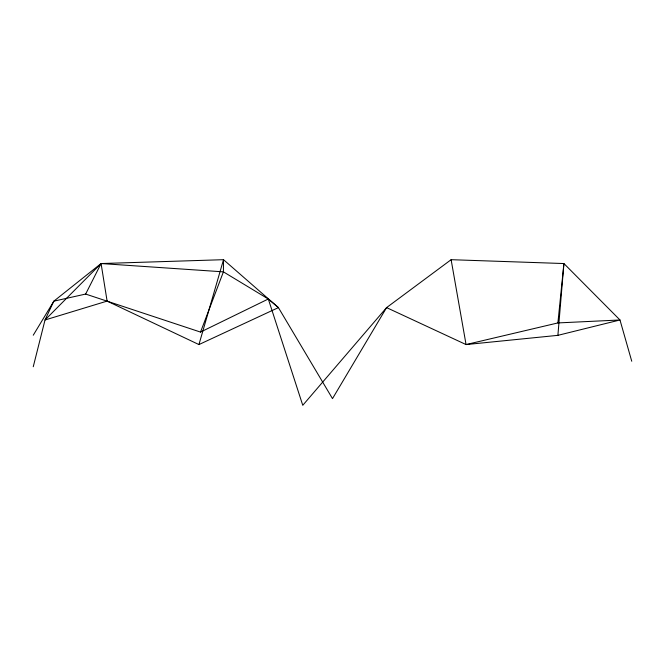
<?xml version="1.0" encoding="UTF-8"?>
<svg xmlns="http://www.w3.org/2000/svg" width="665" height="665" viewBox="0 0 665 665"><rect width="100%" height="100%" fill="white"/><g stroke="black" fill="none" stroke-linecap="round" stroke-linejoin="round"><path stroke-width="1" d="M33.25 366.748L45.02 319.981L101.08 263.548L223.515 259.691L278.419 307.612L332.5 398.618L386.581 307.612L466.065 344.57L557.893 335.343L563.92 263.548L451.119 259.691L386.581 307.612L302.766 405.309L268.303 299.001L223.415 271.852L101.08 263.548L53.84 301.162L33.25 335.218M451.119 259.691L466.065 344.57L557.893 322.932L563.92 263.548L619.98 319.981L631.75 361.245M198.935 344.57L223.515 259.691L223.415 271.852L200.522 332.084L85.644 294.063L53.84 301.162L45.02 319.981L107.107 301.104L198.935 344.57L278.419 307.612L268.303 299.001L200.522 332.084M85.644 294.063L101.08 263.548L107.107 301.104M557.893 335.343L619.98 319.981L557.893 322.932"/></g></svg>
